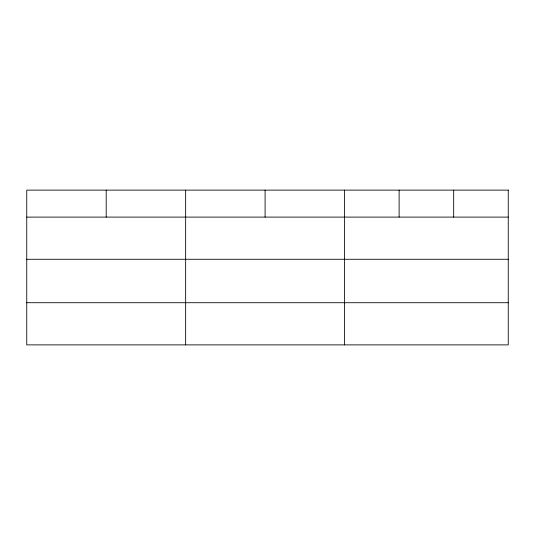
<?xml version="1.0" encoding="UTF-8"?>
<svg xmlns="http://www.w3.org/2000/svg" width="535" height="535" viewBox="0 0 535 535"><rect width="100%" height="100%" fill="white"/><g stroke="black" fill="none" stroke-linecap="round" stroke-linejoin="round"><path stroke-width="0.8" d="M26.75 217.103L508.25 217.103M26.75 259.268L508.25 259.268M26.75 302.716L508.25 302.716M453.68 190.119L453.68 217.103M399.11 190.119L399.11 217.103M344.54 190.119L344.54 344.881M265.092 190.119L265.092 217.103M185.645 190.119L185.645 344.881M106.198 190.119L106.198 217.103M508.25 190.119L26.75 190.119L26.75 344.881L508.25 344.881L508.25 190.119"/></g></svg>
